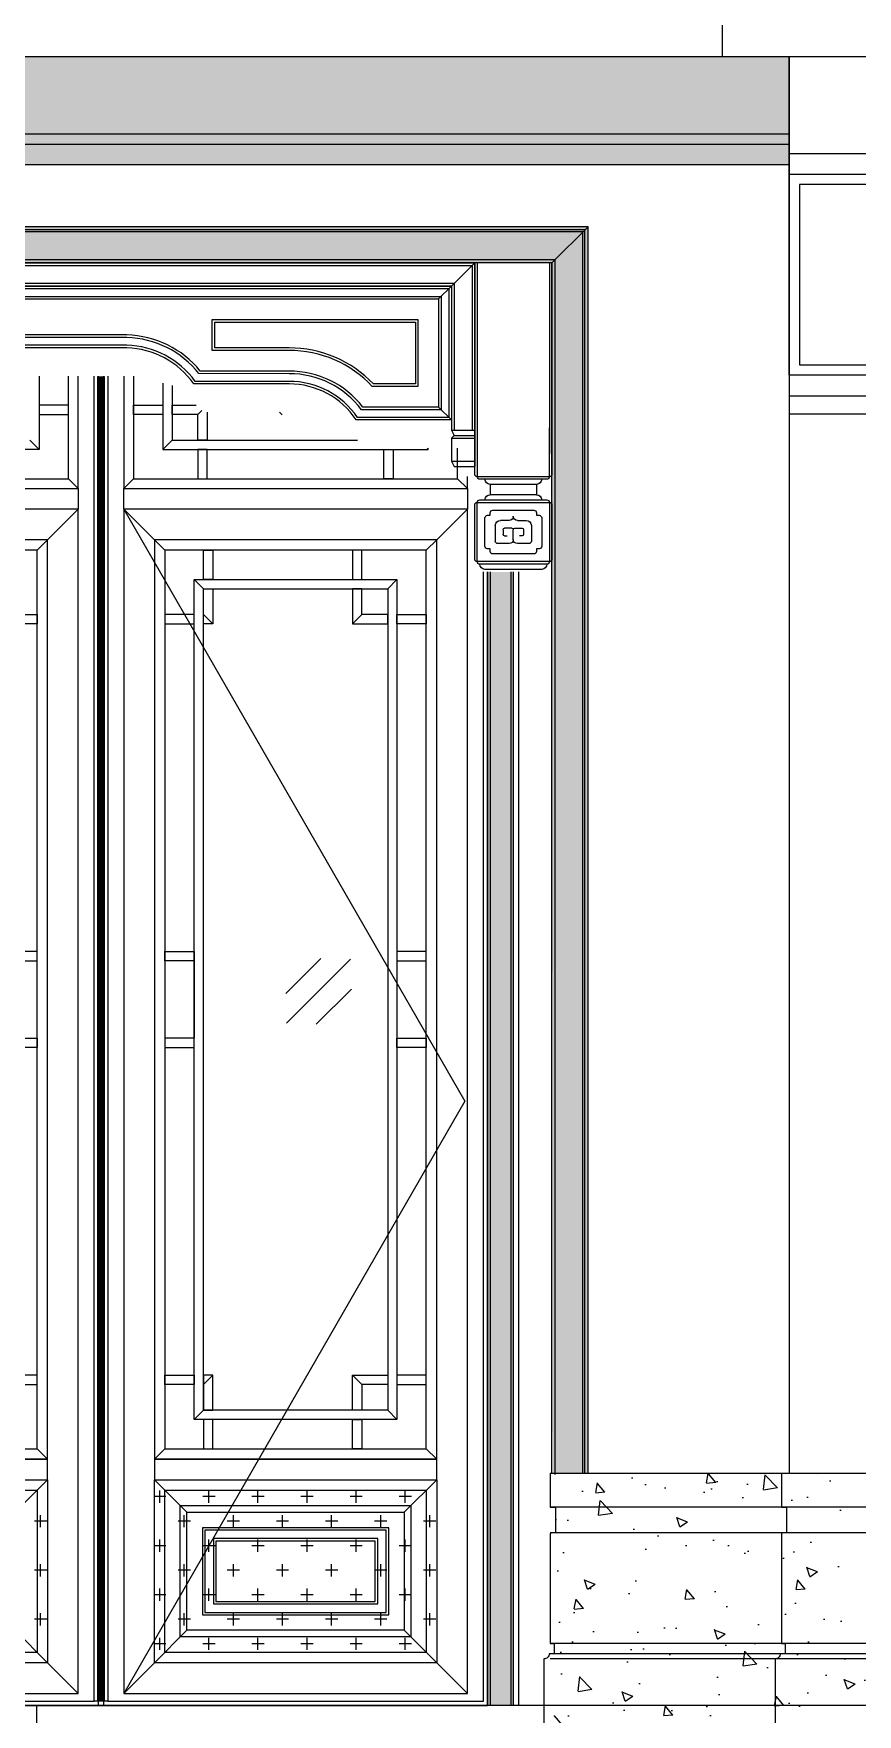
# Model space of a CAD drawing. Extents: x 296441 to 853063, y 459050 to 1117990.
# Drawn here: x 614293 to 615891, y 1082901 to 1086163 of the extents above; entities that cross this region are included whole.
import ezdxf
from ezdxf.xclip import XClip

# ---------------------------------------------------------------- set-up
doc = ezdxf.new("R2010")
doc.units = 0
doc.header["$LTSCALE"] = 1000
doc.header["$XCLIPFRAME"] = 0
for name, pattern in [('CENTER-1', [10, 6.25, -1.25, 1.25, -1.25]), ('CENTER2', [28.575, 19.05, -3.175, 3.175, -3.175]), ('DASH', [0.35, 0.25, -0.1]), ('G-ELEV-S$0$HIDDEN2', [4.7625, 3.175, -1.5875]), ('G-ELEV-S$0$LPM310295$0$HIDDEN2', [4.7625, 3.175, -1.5875])]:
    doc.linetypes.add(name, pattern=pattern)
for name, color, linetype in [('1.5铝板', 3, 'Continuous'), ('95', 95, 'Continuous'), ('A_ABOVE', 21, 'DASH'), ('B-ELEV-S02$0$A-ELEV-MEDM-HEVY', 2, 'Continuous'), ('B-ELEV-S02$0$A-ELEV-THIN', 144, 'Continuous'), ('G-ELEV-S$0$A-ELEV-HDDN', 161, 'G-ELEV-S$0$HIDDEN2'), ('G-ELEV-S$0$A-ELEV-HEVY', 2, 'Continuous'), ('G-ELEV-S$0$A-ELEV-MEDM', 4, 'Continuous'), ('G-ELEV-S$0$A-ELEV-MEDM-HEVY', 2, 'Continuous'), ('G-ELEV-S$0$A-ELEV-THIN', 144, 'Continuous'), ('G-ELEV-S$0$A-ELEV-THIN-GRAY', 252, 'Continuous'), ('G-ELEV-S$0$A-ELEV-XTHIN', 5, 'Continuous'), ('G-ELEV-S$0$B-ELEV-N-RF3$0$A-ELEV-XTHIN', 5, 'Continuous'), ('G-ELEV-S$0$G-XREF', 2, 'Continuous'), ('G-ELEV-S$0$LPM310295$0$A-ELEV-HDDN', 161, 'G-ELEV-S$0$LPM310295$0$HIDDEN2'), ('G-ELEV-S$0$LPM310295$0$A-ELEV-HEVY', 2, 'Continuous'), ('G-ELEV-S$0$LPM310295$0$A-ELEV-MEDM', 4, 'Continuous'), ('G-ELEV-S$0$LPM310295$0$A-ELEV-THIN', 145, 'Continuous'), ('G-ELEV-S$0$LPM7729$0$A-ELEV-XTHIN', 5, 'Continuous'), ('G-GRID', 8, 'CENTER2'), ('G-XREF', 2, 'Continuous'), ('SL-CXJ-001', 4, 'Continuous'), ('ZT0_默认图层-----PM、LM、DY、JD', 7, 'Continuous'), ('ZT1_通用--填充---PM、LM、DY、JD', 8, 'Continuous'), ('ZT3_面板--石材板-PM、LM、DY、JD', 45, 'Continuous'), ('主框线', 4, 'Continuous'), ('副框内口线', 6, 'Continuous'), ('花格栅', 6, 'Continuous'), ('铝合金花格条', 5, 'Continuous')]:
    doc.layers.add(name, color=color, linetype=linetype)
doc.layers.add('G-ELEV-S$0$A(750)$0$A-ANNO-NPLT', color=215, linetype='Continuous', plot=False)

# ---------------------------------------------------------------- blocks, each defined once
blk = doc.blocks.new('G-ELEV-S$0$DWD')
at = {"layer": 'G-ELEV-S$0$A(750)$0$A-ANNO-NPLT'}
for p, q in [((-10, 0), (10, 0)), ((0, 10), (0, -10))]:
    blk.add_line(p, q, dxfattribs=at)
blk.add_circle((0, 0), 10, dxfattribs=at)
blk = doc.blocks.new('G-ELEV-S$0$CT-E1')
at = {"layer": 'G-ELEV-S$0$A-ELEV-MEDM'}
for p, q in [((280, -228), (0, -228)), ((0, -618), (0, -693)), ((280, -618), (280, -693)), ((280, -693), (0, -693))]:
    blk.add_line(p, q, dxfattribs=at)
at = {"layer": 'G-ELEV-S$0$A-ELEV-MEDM-HEVY'}
blk.add_lwpolyline([(0, 0), (0, -618), (280, -618), (280, 0)], dxfattribs=at)
at = {"layer": 'G-ELEV-S$0$A-ELEV-THIN'}
for p, q in [((280, -188), (0, -188)), ((280, -658), (0, -658))]:
    blk.add_line(p, q, dxfattribs=at)
at = {"layer": 'G-ELEV-S$0$A-ELEV-THIN', "ltscale": 0.1}
blk.add_lwpolyline([(20, -248), (260, -248), (260, -598), (20, -598)], close=True, dxfattribs=at)
at = {"layer": 'G-ELEV-S$0$G-XREF', "xscale": -1}
blk.add_blockref('G-ELEV-S$0$DWD', (0, 0), dxfattribs=at)
blk = doc.blocks.new('20191018112751')
at = {"layer": 'ZT3_面板--石材板-PM、LM、DY、JD'}
blk.add_lwpolyline([(0, 0), (30, 0), (30, -65), (20, -65), (20, -115), (27.7, -115), (30, -117.3), (30, -330), (22.3, -330), (22.3, -350), (32.3, -350, 0.414222), (42.3, -360), (42.3, -850)], format="xyb", dxfattribs=at)
blk = doc.blocks.new('*U2508')
at = {"layer": 'B-ELEV-S02$0$A-ELEV-MEDM-HEVY'}
blk.add_line((891.2, 0), (-637.2, 0), dxfattribs=at)
at = {"layer": 'B-ELEV-S02$0$A-ELEV-THIN'}
for p, q in [((891.2, -65), (-637.2, -65)), ((891.2, -115), (-637.2, -115)), ((891.2, -330), (-637.2, -330)), ((891.2, -350), (-637.2, -350)), ((891.2, -360), (-637.2, -360))]:
    blk.add_line(p, q, dxfattribs=at)
blk = doc.blocks.new('单层玻璃')
at = {"layer": '95'}
for p, q in [((-1.217, -0.085), (0.085, 1.217)), ((-1.183, -1.183), (1.183, 1.183)), ((-0.085, -1.217), (1.217, 0.085))]:
    blk.add_line(p, q, dxfattribs=at)
blk = doc.blocks.new('20200326163330')
at = {"layer": 'ZT1_通用--填充---PM、LM、DY、JD', "ltscale": 1000}
h = blk.add_hatch(dxfattribs=at)
h.set_pattern_fill('CROSS', color=256, scale=30)
h.set_pattern_definition([(0, (98.75, -2717.25), (47.625, 47.625), [23.8125, -71.4375]), (90, (110.654, -2729.16), (-47.625, 47.625), [23.8125, -71.4375])])
h.paths.add_polyline_path([(646.3, -2362), (98.7, -2362), (98.7, -2717.3), (646.3, -2717.3)])
h = blk.add_hatch(dxfattribs=at)
h.set_pattern_fill('CROSS', color=256, scale=30)
h.set_pattern_definition([(0, (853.75, -2717.25), (47.625, 47.625), [23.8125, -71.4375]), (90, (865.654, -2729.16), (-47.625, 47.625), [23.8125, -71.4375])])
h.paths.add_polyline_path([(853.7, -2362), (1396.3, -2362), (1396.3, -2717.3), (853.7, -2717.3)])
at = {"color": 8}
for p, q in [((58, -419), (39, -438)), ((687, -419, 0), (706, -438, 0)), ((813, -419), (794, -438)), ((98.7, -537.7, 0), (39, -478, 0)), ((646.3, -537.7, 0), (706, -478, 0)), ((853.7, -537.7, 0), (794, -478, 0)), ((118.8, -557.8, 0), (98.7, -537.7, 0)), ((626.2, -557.8, 0), (646.3, -537.7, 0)), ((873.8, -557.8, 0), (853.7, -537.7, 0)), ((118.8, -2301.9, 0), (98.7, -2322, 0)), ((626.2, -2301.9, 0), (646.3, -2322, 0)), ((873.8, -2301.9, 0), (853.7, -2322, 0)), ((98.7, -2362, 0), (161.8, -2425.1, 0)), ((583.2, -2425.1, 0), (646.3, -2362, 0)), ((853.7, -2362, 0), (916.8, -2425.1, 0)), ((161.8, -2654.2, 0), (98.7, -2717.3, 0)), ((583.2, -2654.2, 0), (646.3, -2717.3, 0)), ((916.8, -2654.2, 0), (853.7, -2717.3, 0)), ((98.7, -2717.3, 0), (39, -2777, 0)), ((646.3, -2717.3, 0), (706, -2777, 0)), ((853.7, -2717.3, 0), (794, -2777, 0))]:
    blk.add_line(p, q, dxfattribs=at)
for p, q in [((706, -478), (44, -1627.5)), ((44, -1627.5), (706, -2777))]:
    blk.add_line(p, q)
for points in [[(737, -2792), (763, -2792), (763, -8), (737, -8)], [(39, -438), (39, -478), (706, -478), (706, -438)], [(794, -438), (794, -478), (1456, -478), (1456, -438)], [(706, -2777), (39, -2777), (39, -478), (706, -478)], [(1456, -2777), (794, -2777), (794, -478), (1456, -478)], [(98.7, -2362), (98.7, -2322), (646.3, -2322), (646.3, -2362)], [(853.7, -2362), (853.7, -2322), (1396.3, -2322), (1396.3, -2362)]]:
    blk.add_lwpolyline(points, close=True)
at = {"color": 2, "ltscale": 250}
for points in [[(626.2, -2301.9), (118.8, -2301.9), (118.8, -557.8), (626.2, -557.8)], [(1376.2, -2301.9), (873.8, -2301.9), (873.8, -557.8), (1376.2, -557.8)], [(626.2, -2382.1), (118.8, -2382.1), (118.8, -2697.2), (626.2, -2697.2)], [(1376.2, -2382.1), (873.8, -2382.1), (873.8, -2697.2), (1376.2, -2697.2)]]:
    blk.add_lwpolyline(points, close=True, dxfattribs=at)
at = {"layer": '1.5铝板', "ltscale": 250}
for points in [[(706, -438), (39, -438), (39, -39), (706, -39)], [(687, -419), (58, -419), (58, -58), (687, -58)], [(1456, -438), (794, -438), (794, -39), (1456, -39)], [(1437, -419), (813, -419), (813, -58), (1437, -58)], [(646.3, -2362), (98.7, -2362), (98.7, -2717.3), (646.3, -2717.3)], [(1396.3, -2362), (853.7, -2362), (853.7, -2717.3), (1396.3, -2717.3)]]:
    blk.add_lwpolyline(points, close=True, dxfattribs=at)
at = {"layer": 'A_ABOVE', "color": 3, "linetype": 'CENTER2', "ltscale": 10, "const_width": 16}
blk.add_lwpolyline([(750, -8), (750, -2792)], dxfattribs=at)
at = {"layer": 'SL-CXJ-001', "ltscale": 250}
for points in [[(596.2, -2412.1), (148.8, -2412.1), (148.8, -2667.2), (596.2, -2667.2)], [(583.2, -2425.1), (161.8, -2425.1), (161.8, -2654.2), (583.2, -2654.2)], [(191.8, -2455.1), (553.2, -2455.1), (553.2, -2624.2), (191.8, -2624.2)], [(196.5, -2459.7), (548.5, -2459.7), (548.5, -2619.5), (196.5, -2619.5)], [(213.1, -2476.4), (531.9, -2476.4), (531.9, -2602.9), (213.1, -2602.9)], [(217.8, -2481.1), (527.2, -2481.1), (527.2, -2598.2), (217.8, -2598.2)]]:
    blk.add_lwpolyline(points, close=True, dxfattribs=at)
at = {"layer": 'ZT0_默认图层-----PM、LM、DY、JD', "ltscale": 1000}
blk.add_lwpolyline([(3750, -2800), (0, -2800), (0, 0), (3750, 0)], close=True, dxfattribs=at)
at = {"layer": '主框线'}
for points in [[(737, -2792), (8, -2792), (8, -8), (737, -8)], [(1487, -2792), (763, -2792), (763, -8), (1487, -8)]]:
    blk.add_lwpolyline(points, close=True, dxfattribs=at)
at = {"layer": '副框内口线', "linetype": 'CENTER-1', "ltscale": 40}
for points in [[(745, -2800), (0, -2800), (0, 0), (745, 0)], [(1495, -2800), (755, -2800), (755, 0), (1495, 0)]]:
    blk.add_lwpolyline(points, close=True, dxfattribs=at)
at = {"layer": '花格栅', "color": 6, "ltscale": 250}
for points in [[(646.3, -2322), (98.7, -2322), (98.7, -537.7), (646.3, -537.7)], [(1396.3, -2322), (853.7, -2322), (853.7, -537.7), (1396.3, -537.7)]]:
    blk.add_lwpolyline(points, close=True, dxfattribs=at)
at = {"layer": '铝合金花格条'}
for p, q in [((175.8, -1354.9), (175.8, -1504.9)), ((569.2, -1354.9, 0), (569.2, -1504.9, 0))]:
    blk.add_line(p, q, dxfattribs=at)
for points in [[(630, -115), (630, -362.1), (115, -362.1), (115, -115)], [(870, -115), (870, -362.1), (1380, -362.1), (1380, -115)], [(612, -133), (612, -344.1), (133, -344.1), (133, -133)], [(687, -294.1), (687, -276.1), (630, -276.1), (630, -294.1)], [(813, -294.1), (813, -276.1), (870, -276.1), (870, -294.1)], [(183, -419.1), (201, -419.1), (201, -362.1), (183, -362.1)], [(562, -419.1), (544, -419.1), (544, -362.1), (562, -362.1)], [(243.8, -557.8), (261.8, -557.8), (261.8, -614.8), (243.8, -614.8)], [(551.2, -557.8), (533.2, -557.8), (533.2, -614.8), (551.2, -614.8)], [(175.8, -2244.9), (569.2, -2244.9), (569.2, -614.8), (175.8, -614.8)], [(193.8, -2226.9), (551.2, -2226.9), (551.2, -632.8), (193.8, -632.8)], [(118.8, -682.8), (118.8, -700.8), (175.8, -700.8), (175.8, -682.8)], [(626.2, -682.8), (626.2, -700.8), (569.2, -700.8), (569.2, -682.8)], [(873.8, -682.8), (873.8, -700.8), (930.8, -700.8), (930.8, -682.8)], [(175.8, -1354.9), (118.8, -1354.9), (118.8, -1336.9), (175.8, -1336.9)], [(569.2, -1354.9), (626.2, -1354.9), (626.2, -1336.9), (569.2, -1336.9)], [(930.8, -1354.9), (873.8, -1354.9), (873.8, -1336.9), (930.8, -1336.9)], [(175.8, -1504.9), (118.8, -1504.9), (118.8, -1522.9), (175.8, -1522.9)], [(569.2, -1504.9), (626.2, -1504.9), (626.2, -1522.9), (569.2, -1522.9)], [(930.8, -1504.9), (873.8, -1504.9), (873.8, -1522.9), (930.8, -1522.9)], [(118.8, -2176.9), (118.8, -2158.9), (175.8, -2158.9), (175.8, -2176.9)], [(626.2, -2176.9), (626.2, -2158.9), (569.2, -2158.9), (569.2, -2176.9)], [(873.8, -2176.9), (873.8, -2158.9), (930.8, -2158.9), (930.8, -2176.9)], [(243.8, -2301.9), (261.8, -2301.9), (261.8, -2244.9), (243.8, -2244.9)], [(551.2, -2301.9), (533.2, -2301.9), (533.2, -2244.9), (551.2, -2244.9)]]:
    blk.add_lwpolyline(points, close=True, dxfattribs=at)
at = {"layer": '铝合金花格条', "elevation": 0}
for points in [[(544, -276.1), (562, -294.1), (612, -294.1), (612, -276.1), (544, -276.1), (544, -344.1), (562, -344.1), (562, -294.1)], [(133, -344.1), (115, -362.1)], [(612, -344.1), (630, -362.1)], [(888, -344.1), (870, -362.1)], [(193.8, -632.8), (175.8, -614.8)], [(551.2, -632.8), (569.2, -614.8)], [(261.8, -700.8), (243.8, -682.8), (243.8, -632.8), (261.8, -632.8), (261.8, -700.8), (193.8, -700.8), (193.8, -682.8), (243.8, -682.8)], [(533.2, -700.8), (551.2, -682.8), (551.2, -632.8), (533.2, -632.8), (533.2, -700.8), (551.2, -700.8), (551.2, -682.8), (551.2, -682.8)], [(261.8, -2158.9), (243.8, -2176.9), (243.8, -2226.9), (261.8, -2226.9), (261.8, -2158.9), (193.8, -2158.9), (193.8, -2176.9), (243.8, -2176.9)], [(533.2, -2158.9), (551.2, -2176.9), (551.2, -2226.9), (533.2, -2226.9), (533.2, -2158.9), (551.2, -2158.9), (551.2, -2176.9), (551.2, -2176.9)], [(193.8, -2226.9), (175.8, -2244.9)], [(551.2, -2226.9), (569.2, -2244.9)]]:
    blk.add_lwpolyline(points, dxfattribs=at)
at = {"yscale": 52.5, "zscale": 52.5}
for p, xscale in [((403.2, -231, 0), 52.5), ((327.8, -1414, 0), -52.5)]:
    blk.add_blockref('单层玻璃', p, dxfattribs=dict(at, xscale=xscale))
blk = doc.blocks.new('G-ELEV-S$0$11400-S-1F')
at = {"layer": 'ZT1_通用--填充---PM、LM、DY、JD', "ltscale": 1000}
h = blk.add_hatch(dxfattribs=at)
h.set_pattern_fill('混凝土', color=256, scale=10)
h.set_pattern_definition([(50, (611373.48, 1024000.24), (71.7260183, -6.2752135), [7.5, -82.5]), (355, (611373.48, 1024000.24), (-13.8751334, 75.2192134), [6, -66]), (100.4514, (611379.46, 1023999.716), (57.850938, 68.9439542), [6.374019, -70.114211]), (46.1842, (611373.48, 1024020.24), (106.724105, -16.5519014), [11.25, -123.75]), (96.6356, (611382.37, 1024018.86), (93.466271, 97.411787), [9.561029, -105.1713]), (351.1842, (611373.48, 1024020.24), (93.466195, 97.41186), [9, -99]), (21, (611383.48, 1024015.24), (59.6907052, -40.261889), [7.5, -82.5]), (326, (611383.48, 1024015.24), (24.331533, 72.5150045), [6, -66]), (71.4514, (611388.454, 1024011.88), (84.022263, 32.2530497), [6.374019, -70.114211]), (37.5, (611373.48, 1024000.238), (1.21598553, 33.2893854), [0, -65.2, 0, -67, 0, -66.25]), (7.5, (611373.48, 1024000.24), (26.3069537, 39.4411712), [0, -38.2, 0, -63.7, 0, -25.25]), (327.5, (611351.18, 1024000.238), (53.3822436, -2.2554872), [0, -25, 0, -78, 0, -103.5]), (317.5, (611341.18, 1024000.24), (58.318617, 10.0104982), [0, -32.5, 0, -51.8, 0, -73.5])])
edge = h.paths.add_edge_path()
edge.add_line((6305, 0), (6305, 2850))
edge.add_line((6305, 2850), (2455, 2850))
edge.add_line((2455, 2850), (2455, 0))
edge.add_line((2455, 0), (2505, 0))
edge.add_line((2505, 0), (2505, 2800))
edge.add_line((2505, 2800), (6255, 2800))
edge.add_line((6255, 2800), (6255, 0))
edge.add_line((6255, 0), (6305, 0))
at = {"layer": 'G-ELEV-S$0$LPM310295$0$A-ELEV-HDDN'}
blk.add_lwpolyline([(6315, -50), (6315, 2860), (2445, 2860), (2445, -50)], dxfattribs=at)
at = {"layer": 'G-ELEV-S$0$LPM310295$0$A-ELEV-HEVY'}
blk.add_line((2455, 0), (6305, 0), dxfattribs=at)
blk.add_lwpolyline([(6255, 0), (6255, 2800), (2505, 2800), (2505, 0)], dxfattribs=at)
at = {"layer": 'G-ELEV-S$0$LPM310295$0$A-ELEV-MEDM'}
blk.add_lwpolyline([(6305, 0), (6305, 2850), (2455, 2850), (2455, 0)], dxfattribs=at)
at = {"layer": 'G-ELEV-S$0$LPM310295$0$A-ELEV-THIN'}
for points in [[(6300, 0), (6300, 2845), (2460, 2845), (2460, 0)], [(6260, 0), (6260, 2805), (2500, 2805), (2500, 0)]]:
    blk.add_lwpolyline(points, dxfattribs=at)
at = {"ltscale": 10}
blk.add_blockref('20200326163330', (2505, 2800), dxfattribs=at)
blk = doc.blocks.new('G-ELEV-S$0$垂花柱1-E')
at = {"layer": 'G-ELEV-S$0$A-ELEV-MEDM'}
for p, q in [((-30, -690), (-30, -710)), ((60, -690), (60, -710)), ((-60, -730), (-60, -835)), ((80, -720), (-50, -720)), ((90, -835), (90, -730)), ((-50, -845), (80, -845))]:
    blk.add_line(p, q, dxfattribs=at)
for points in [[(-60, -580), (-60, -670)], [(90, -670), (90, -580)], [(-50, -680), (80.1, -680)]]:
    blk.add_lwpolyline(points, dxfattribs=at)
for centre, radius, start, end in [((-55, -670), 5, 180, 270), ((-50, -675), 5, 180, 270), ((-30, -680), 10, 180, 270), ((60, -680), 10, 270, 0), ((80, -675), 5, 270, 360), ((85, -670), 5, 270, 360), ((-30, -720), 10, 90, 180), ((60, -720), 10, 0, 90), ((-55, -730), 5, 90, 180), ((-50, -725), 5, 90, 180), ((80, -725), 5, 0, 90), ((85, -730), 5, 0, 90), ((-55, -835), 5, 180, 270), ((-50, -840), 5, 180, 270), ((80, -840), 5, 270, 0), ((85, -835), 5, 270, 0)]:
    blk.add_arc(centre, radius, start, end, dxfattribs=at)
at = {"layer": 'G-ELEV-S$0$A-ELEV-THIN', "ltscale": 0.1}
for p, q in [((-30, -690), (60, -690)), ((-30, -710), (60, -710)), ((-40, -855), (70, -855))]:
    blk.add_line(p, q, dxfattribs=at)
for centre, start, end in [((-40, -845), 180, 270), ((70, -845), 270, 0)]:
    blk.add_arc(centre, 10, start, end, dxfattribs=at)
at = {"layer": 'G-ELEV-S$0$A-ELEV-THIN-GRAY', "color": 8}
for p, q in [((-55, -675), (-55, -580)), ((85, -580), (85, -675)), ((85, -675), (-55, -675)), ((85, -725), (-55, -725)), ((-55, -725), (-55, -840)), ((-30, -750), (-35, -750)), ((-30, -745), (-30, -750)), ((55, -740), (-25, -740)), ((60, -750), (60, -745)), ((65, -750), (60, -750)), ((85, -840), (85, -725)), ((-40, -755), (-40, -810)), ((-20, -770), (-20, -800)), ((7, -760), (-10, -760)), ((-5, -778), (-5, -784.3)), ((12, -775), (-2, -775)), ((15, -797), (15, -778)), ((15, -797), (15, -778.9)), ((18, -775), (32, -775)), ((23, -760), (40, -760)), ((35, -778), (35, -787)), ((50, -770), (50, -800)), ((70, -810), (70, -755)), ((-35, -815), (-30, -815)), ((-30, -815), (-30, -820)), ((-15, -805), (7, -805)), ((-5, -784.3), (-5, -787)), ((-2, -790), (3.2, -790)), ((23, -805), (45, -805)), ((32, -790), (26.8, -790)), ((35, -784.3), (35, -786.1)), ((60, -820), (60, -815)), ((60, -815), (65, -815)), ((-55, -840), (85, -840)), ((-25, -825), (55, -825))]:
    blk.add_line(p, q, dxfattribs=at)
for centre, radius, start, end in [((-35, -755), 5, 90, 180), ((-25, -745), 5, 90, 180), ((55, -745), 5, 0, 90), ((65, -755), 5, 0, 90), ((-10, -770), 10, 90, 180), ((-2, -778), 3, 90, 180), ((7, -752), 8, 270, 0), ((12, -778), 3, 0, 90), ((23, -752), 8, 180, 270), ((18, -778), 3, 90, 180), ((32, -778), 3, 0, 90), ((40, -770), 10, 0, 90), ((-35, -810), 5, 180, 270), ((-15, -800), 5, 180, 270), ((-2, -787), 3, 180, 270), ((7, -797), 8, 270, 0), ((23, -797), 8, 180, 270), ((32, -787), 3, 270, 0), ((45, -800), 5, 270, 0), ((65, -810), 5, 270, 0), ((-25, -820), 5, 180, 270), ((55, -820), 5, 270, 0)]:
    blk.add_arc(centre, radius, start, end, dxfattribs=at)
blk = doc.blocks.new('G-ELEV-S$0$A$C00CE6EFF')
at = {"layer": 'G-ELEV-S$0$A-ELEV-MEDM'}
blk.add_line((-52.5, 127.1), (-52.5, 127.1), dxfattribs=at)
for points in [[(462.5, 317.2), (-367.5, 317.2), (-367.5, 57.2), (-182.5, 57.2, -0.253952), (-52.5, 127.1), (132.5, 127.2, -0.238166), (262.5, 197.2), (462.5, 197.2)], [(462.5, 292.2), (-342.5, 292.2), (-342.5, 82.2), (-195.4, 82.2, -0.233422), (-52.5, 152.1), (120, 152.2, -0.219994), (262.2, 222.2), (462.5, 222.2)]]:
    blk.add_lwpolyline(points, format="xyb", dxfattribs=at)
at = {"layer": 'G-ELEV-S$0$A-ELEV-THIN-GRAY', "ltscale": 0.1}
for p, q in [((-342.5, 292.2), (-367.5, 317.2)), ((-342.5, 82.2), (-367.5, 57.2))]:
    blk.add_line(p, q, dxfattribs=at)
for points in [[(462.5, 312.2), (-362.5, 312.2), (-362.5, 62.2), (-185.2, 62.2, -0.249411), (-52.5, 132.1), (129.9, 132.2, -0.23417), (262.4, 202.2), (462.5, 202.2)], [(462.5, 297.2), (-347.5, 297.2), (-347.5, 77.2), (-192.9, 77.2, -0.237129), (-52.5, 147.1), (122.4, 147.2, -0.223294), (262.3, 217.2), (462.5, 217.2)], [(96.9, 192.1), (96.9, 252.2), (-302.5, 252.2), (-302.5, 122.2), (-213.8, 122.2, -0.208948), (-52.4, 192.1), (96.9, 192.2)]]:
    blk.add_lwpolyline(points, format="xyb", dxfattribs=at)
blk.add_lwpolyline([(91.9, 197.2), (91.9, 247.2), (-297.5, 247.2), (-297.5, 127.2), (-216, 127.2, -0.206401), (-52.4, 197.1)], format="xyb", close=True, dxfattribs=at)
blk = doc.blocks.new('G-ELEV-S')
at = {"layer": 'ZT1_通用--填充---PM、LM、DY、JD', "ltscale": 1000}
h = blk.add_hatch(dxfattribs=at)
h.set_pattern_fill('混凝土', color=256, scale=30)
h.set_pattern_definition([(50, (608828.48, 1026990.24), (215.178055, -18.82564), [22.5, -247.5]), (355, (608828.48, 1026990.24), (-41.6254, 225.65764), [18, -198]), (100.4514, (608846.41, 1026988.67), (173.552815, 206.831863), [19.122057, -210.342634]), (46.1842, (608828.48, 1027050.24), (320.172315, -49.655704), [33.75, -371.25]), (96.6356, (608855.16, 1027046.1), (280.39881, 292.23536), [28.68309, -315.5139]), (351.1842, (608828.48, 1027050.24), (280.39858, 292.23558), [27, -297]), (21, (608858.48, 1027035.24), (179.072116, -120.785667), [22.5, -247.5]), (326, (608858.48, 1027035.24), (72.9946, 217.545014), [18, -198]), (71.4514, (608873.4, 1027025.17), (252.06679, 96.75915), [19.122057, -210.342634]), (37.5, (608828.48, 1026990.24), (3.6479566, 99.868156), [0, -195.6, 0, -201, 0, -198.75]), (7.5, (608828.48, 1026990.24), (78.920861, 118.323514), [0, -114.6, 0, -191.1, 0, -75.75]), (327.5, (608761.58, 1026990.24), (160.146731, -6.7664615), [0, -75, 0, -234, 0, -310.5]), (317.5, (608731.58, 1026990.24), (174.95585, 30.031495), [0, -97.5, 0, -155.4, 0, -220.5])])
h.paths.add_polyline_path([(11270, 2990), (4340, 2990), (4340, 3200), (11270, 3200)])
h = blk.add_hatch(dxfattribs=at)
h.set_pattern_fill('混凝土', color=256, scale=10)
h.set_pattern_definition([(50, (-24660.09, 145196.9), (71.726018, -6.275213), [7.5, -82.5]), (355, (-24660.09, 145196.9), (-13.875133, 75.219213), [6, -66]), (100.4514, (-24654.11, 145196.375), (57.850938, 68.943954), [6.37402, -70.11421]), (46.1842, (-24660.09, 145216.9), (106.724105, -16.5519), [11.25, -123.75]), (96.6356, (-24651.2, 145215.52), (93.46627, 97.41179), [9.56103, -105.1713]), (351.1842, (-24660.09, 145216.9), (93.466195, 97.41186), [9, -99]), (21, (-24650.09, 145211.9), (59.690705, -40.26189), [7.5, -82.5]), (326, (-24650.09, 145211.9), (24.331533, 72.515005), [6, -66]), (71.4514, (-24645.116, 145208.54), (84.022263, 32.25305), [6.37402, -70.11421]), (37.5, (-24660.09, 145196.897), (1.2159855, 33.2893854), [0, -65.2, 0, -67, 0, -66.25]), (7.5, (-24660.09, 145196.897), (26.306954, 39.441171), [0, -38.2, 0, -63.7, 0, -25.25]), (327.5, (-24682.39, 145196.897), (53.3822436, -2.255487), [0, -25, 0, -78, 0, -103.5]), (317.5, (-24692.39, 145196.897), (58.318617, 10.010498), [0, -32.5, 0, -51.8, 0, -73.5])])
h.paths.add_polyline_path([(4798.3, 450), (4730, 450), (4730, 2870), (8870, 2870), (8870, 450), (8800, 450), (8800, 2800), (4800, 2800)])
h = blk.add_hatch(dxfattribs=at)
h.set_pattern_fill('混凝土', color=256, scale=30)
h.set_pattern_definition([(50, (615463.46, 1023600.24), (215.178055, -18.82564), [22.5, -247.5]), (355, (615463.46, 1023600.24), (-41.6254, 225.65764), [18, -198]), (100.4514, (615481.4, 1023598.67), (173.552815, 206.831863), [19.122057, -210.342634]), (46.1842, (615463.46, 1023660.24), (320.172315, -49.655704), [33.75, -371.25]), (96.6356, (615490.14, 1023656.1), (280.39881, 292.23536), [28.68309, -315.5139]), (351.1842, (615463.46, 1023660.24), (280.39858, 292.23558), [27, -297]), (21, (615493.46, 1023645.24), (179.072116, -120.785667), [22.5, -247.5]), (326, (615493.46, 1023645.24), (72.9946, 217.545014), [18, -198]), (71.4514, (615508.39, 1023635.17), (252.06679, 96.75915), [19.122057, -210.342634]), (37.5, (615463.46, 1023600.24), (3.6479566, 99.868156), [0, -195.6, 0, -201, 0, -198.75]), (7.5, (615463.46, 1023600.24), (78.920861, 118.323514), [0, -114.6, 0, -191.1, 0, -75.75]), (327.5, (615396.56, 1023600.24), (160.146731, -6.7664615), [0, -75, 0, -234, 0, -310.5]), (317.5, (615366.56, 1023600.24), (174.95585, 30.031495), [0, -97.5, 0, -155.4, 0, -220.5])])
h.paths.add_polyline_path([(4795.2, 450), (3275, 450), (3275, -400), (4795.2, -400)])
at = {"layer": 'G-ELEV-S$0$A-ELEV-HDDN', "elevation": -5.7}
blk.add_lwpolyline([(4740, 450), (4740, 2860), (8860, 2860), (8860, 450)], dxfattribs=at)
at = {"layer": 'G-ELEV-S$0$A-ELEV-HEVY'}
for p, q in [((140, 3200), (4470, 3200)), ((4340, 3200), (4340, 450)), ((4470, 3200), (11650, 3200)), ((4340, 2990), (11270, 2990)), ((5800, 0, -5.7), (5800, -400, -5.7))]:
    blk.add_line(p, q, dxfattribs=at)
at = {"layer": 'G-ELEV-S$0$A-ELEV-HEVY', "elevation": -5.7}
for points in [[(4730, 450), (4730, 2870)], [(4730, 2870), (8870, 2870)], [(4800, 450), (4800, 2800), (8800, 2800), (8800, 450)]]:
    blk.add_lwpolyline(points, dxfattribs=at)
at = {"layer": 'G-ELEV-S$0$A-ELEV-MEDM'}
for p, q in [((4800, 2800, -5.7), (4800, 2405, -5.7)), ((4950, 2800, -5.7), (4950, 2405, -5.7)), ((4995, 2755, -5.7), (4995, 2475, -5.7)), ((4995, 2475, -5.7), (4950, 2475, -5.7)), ((4990, 2465, -5.7), (4950, 2465, -5.7)), ((4995, 2460, -5.7), (4950, 2460, -5.7)), ((4995, 2475, -5.7), (4990, 2465, -5.7)), ((4990, 2465, -5.7), (4995, 2460, -5.7)), ((4995, 2460, -5.7), (4995, 2415, -5.7)), ((4995, 2415, -5.7), (4950, 2415, -5.7)), ((4995, 2415, -5.7), (4990, 2405, -5.7)), ((4990, 2405, -5.7), (4950, 2405, -5.7))]:
    blk.add_line(p, q, dxfattribs=at)
at = {"layer": 'G-ELEV-S$0$A-ELEV-MEDM', "elevation": -5.7}
for points in [[(4950, 2430), (4950, 2800)], [(7775, 2800), (4950, 2800)], [(8650, 2800), (5771.4, 2800)], [(4995, 2755), (7775, 2755)]]:
    blk.add_lwpolyline(points, dxfattribs=at)
at = {"layer": 'G-ELEV-S$0$A-ELEV-MEDM-HEVY'}
for p, q in [((4470, 4010), (4470, 3200)), ((3275, 450), (4355, 450)), ((4327.7, 450, -5.7), (4607.7, 450, -6.1)), ((4815, 0, -5.7), (8785, 0, -5.7))]:
    blk.add_line(p, q, dxfattribs=at)
at = {"layer": 'G-ELEV-S$0$A-ELEV-THIN-GRAY', "color": 8}
for p, q in [((4805, 2800, -5.7), (4805, 2430, -5.7)), ((4945, 2800, -5.7), (4945, 2430, -5.7))]:
    blk.add_line(p, q, dxfattribs=at)
at = {"layer": 'G-ELEV-S$0$A-ELEV-THIN-GRAY', "ltscale": 0.1}
for p, q in [((4950, 2800, -5.7), (4995, 2755, -5.7)), ((4955, 2795, -5.7), (4955, 2475, -5.7)), ((4990, 2760, -5.7), (4990, 2475, -5.7))]:
    blk.add_line(p, q, dxfattribs=at)
at = {"layer": 'G-ELEV-S$0$A-ELEV-THIN-GRAY', "ltscale": 0.1, "elevation": -5.7}
for points in [[(7775, 2795), (4955, 2795)], [(8645, 2795), (5776.4, 2795)], [(4990, 2760), (7775, 2760)]]:
    blk.add_lwpolyline(points, dxfattribs=at)
at = {"layer": 'G-ELEV-S$0$A-ELEV-XTHIN', "elevation": -5.7}
blk.add_lwpolyline([(4794, 450), (4794, 2806), (8806, 2806), (8806, 450)], dxfattribs=at)
at = {"layer": 'G-ELEV-S$0$B-ELEV-N-RF3$0$A-ELEV-XTHIN'}
for p, q in [((4340, 3050), (11260, 3050)), ((4340, 3030), (11260, 3030))]:
    blk.add_line(p, q, dxfattribs=at)
at = {"layer": 'G-ELEV-S$0$LPM7729$0$A-ELEV-XTHIN'}
blk.add_line((4800, 2800, -5.7), (4730, 2870, -5.7), dxfattribs=at)
at = {"layer": 'G-ELEV-S$0$LPM7729$0$A-ELEV-XTHIN', "elevation": -5.7}
for points in [[(4736, 450), (4736, 2864)], [(4736, 2864), (8864, 2864)]]:
    blk.add_lwpolyline(points, dxfattribs=at)
for name, p in [('G-ELEV-S$0$A$C00CE6EFF', (5362.5, 2437.8, -5.7)), ('G-ELEV-S$0$垂花柱1-E', (4860, 3060, -5.7))]:
    blk.add_blockref(name, p)
at = {"ltscale": 1000, "xscale": -1}
blk.add_blockref('*U2508', (4166.2, 450), dxfattribs=at)
at = {"ltscale": 1000}
blk.add_blockref('20191018112751', (4325, 450), dxfattribs=at)
at = {"ltscale": 1000, "extrusion": (0, 0, -1), "xscale": -1, "zscale": -1}
blk.add_blockref('20191018112751', (-4773.3, 450), dxfattribs=at)
at = {"layer": 'G-ELEV-S$0$A-ELEV-MEDM-HEVY'}
blk.add_blockref('G-ELEV-S$0$CT-E1', (4060, 3200), dxfattribs=at)
ref = blk.add_blockref('G-ELEV-S$0$11400-S-1F', (2420, 0, -5.7), dxfattribs=at)
XClip(ref).set_block_clipping_path([(2395.0036922333, -0.0000000182), (2395.0036922333, 449.9999995157), (2380.0000002299, 449.9999995157), (2380.0000002299, 2200.0001777115), (2530.0000002281, 2200.0001777114), (2530.0000002299, 2385.0006455347), (2555.0000002299, 2385.0006455347), (2555.00000023, 2439.9997315995), (2740.0000275748, 2439.9997315995), (2796.1140719533, 2491.4804229459), (2870.0245829508, 2509.9492231046), (3055.0000002299, 2509.9986652541), (3111.6640756684, 2560.4799653576), (3185.0000002285, 2579.9997315995), (5575.0000007529, 2579.9997315996), (5648.3359253144, 2560.4799653577), (5705.0000007529, 2509.9986652542), (5889.9754180321, 2509.9492231047), (5963.8859290296, 2491.480422946), (6019.9999734081, 2439.9997315996), (6205.0000007529, 2439.9997315996), (6205.0000007529, 2384.9997315994), (6230.0000008348, 2384.9997315994), (6230.0000008348, 2200.0001777115), (6380.0000006629, 2200.0001777115), (6380.0000006629, 449.9999995157), (6364.996307943, 449.9999999851), (6364.996307944, -0.0000000091)])

msp = doc.modelspace()

# ---------------------------------------------------------------- linework, layer by layer
at = {"layer": 'G-GRID'}
msp.add_line((674249.9, 1082918.1, 5.4), (592333.1, 1082918.1, 5.4), dxfattribs=at)

# ---------------------------------------------------------------- block references
at = {"layer": 'G-XREF', "xscale": -1}
msp.add_blockref('G-ELEV-S', (620098.5, 1082918.1, 5.4), dxfattribs=at)

doc.saveas('drawing.dxf')
